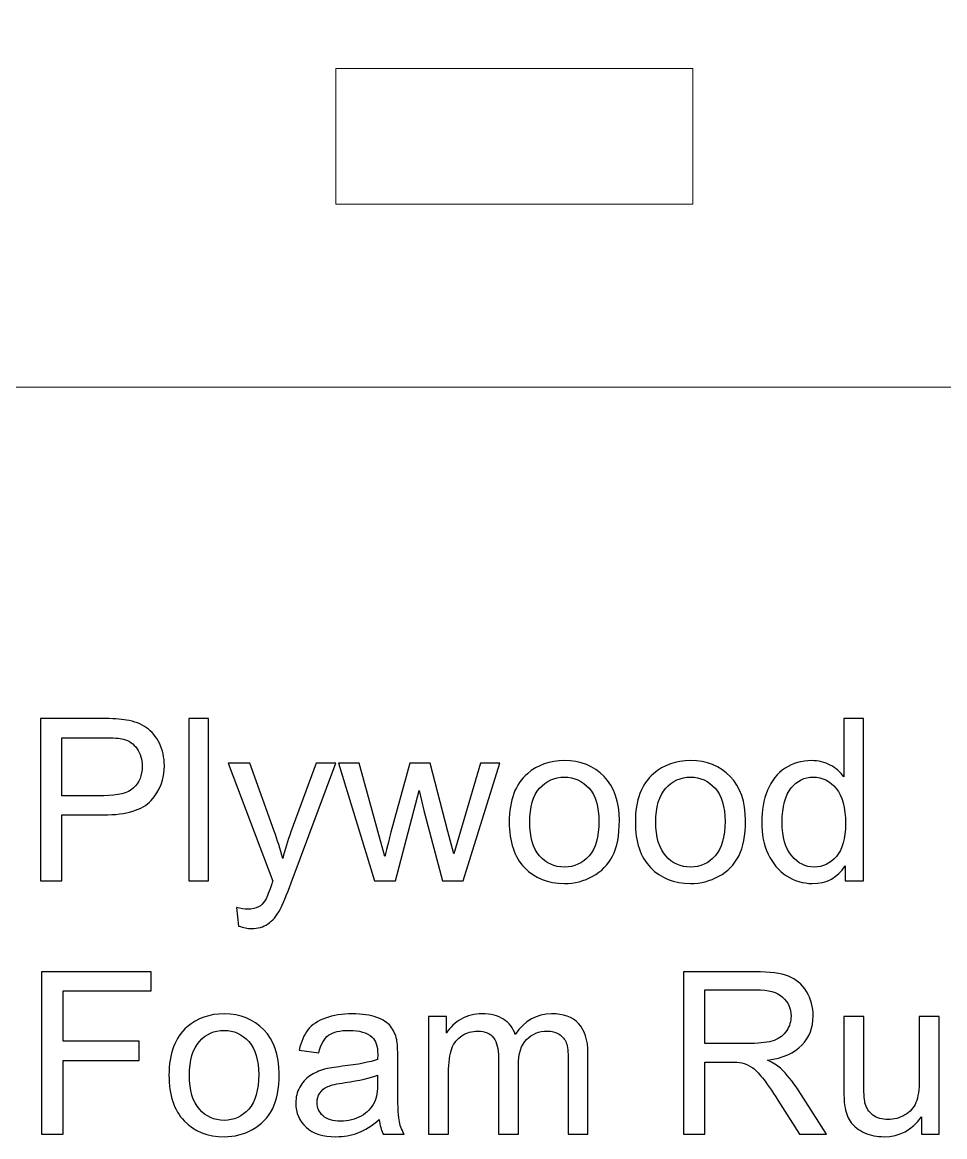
# Model space of a CAD drawing. Header units: millimetres. Extents: x -148 to 148, y -142 to 147.
# Drawn here: x -122.51 to -96.68, y -115.51 to -84.29 of the extents above; entities that cross this region are included whole.
import ezdxf

# ---------------------------------------------------------------- set-up
doc = ezdxf.new("R2010")
doc.units = ezdxf.units.MM
doc.header["$MEASUREMENT"] = 0
doc.layers.add('Ebene 1', color=7, linetype='Continuous')

msp = doc.modelspace()

# ---------------------------------------------------------------- linework, layer by layer
at = {"layer": 'Ebene 1', "color": 250, "lineweight": 20}
msp.add_lwpolyline([(-113.7372, -89.3895), (-103.7372, -89.3895), (-103.7372, -85.5895), (-113.7372, -85.5895), (-113.7372, -89.3895)], close=True, dxfattribs=at)
msp.add_open_spline([(-147.5372, 25.482), (-147.5372, 25.482), (-53.7372, 25.482), (-53.7372, 25.482), (-53.7372, 25.482), (-53.7372, 25.482), (-53.7372, 5.482), (-53.7372, 5.482), (-53.7372, 5.482), (-53.7372, 5.482), (-49.9372, 5.482), (-49.9372, 5.482), (-49.9372, 5.482), (-49.9372, 5.482), (-49.9372, -14.518), (-49.9372, -14.518), (-49.9372, -14.518), (-49.9372, -14.518), (-53.7372, -14.518), (-53.7372, -14.518), (-53.7372, -14.518), (-53.7372, -14.518), (-53.7372, -34.518), (-53.7372, -34.518), (-53.7372, -34.518), (-53.7372, -34.518), (-49.9372, -34.518), (-49.9372, -34.518), (-49.9372, -34.518), (-49.9372, -34.518), (-49.9372, -54.518), (-49.9372, -54.518), (-49.9372, -54.518), (-49.9372, -54.518), (-53.7372, -54.518), (-53.7372, -54.518), (-53.7372, -54.518), (-53.7372, -54.518), (-53.7372, -74.518), (-53.7372, -74.518), (-53.7372, -74.518), (-53.7372, -74.518), (-49.9372, -74.518), (-49.9372, -74.518), (-49.9372, -74.518), (-49.9372, -74.518), (-49.9372, -94.518), (-49.9372, -94.518), (-49.9372, -94.518), (-49.9372, -94.518), (-143.7372, -94.518), (-143.7372, -94.518), (-143.7372, -94.518), (-143.7372, -94.518), (-143.7372, -74.518), (-143.7372, -74.518), (-143.7372, -74.518), (-143.7372, -74.518), (-147.5372, -74.518), (-147.5372, -74.518), (-147.5372, -74.518), (-147.5372, -74.518), (-147.5372, -54.518), (-147.5372, -54.518), (-147.5372, -54.518), (-147.5372, -54.518), (-143.7372, -54.518), (-143.7372, -54.518), (-143.7372, -54.518), (-143.7372, -54.518), (-143.7372, -34.518), (-143.7372, -34.518), (-143.7372, -34.518), (-143.7372, -34.518), (-147.5372, -34.518), (-147.5372, -34.518), (-147.5372, -34.518), (-147.5372, -34.518), (-147.5372, -14.518), (-147.5372, -14.518), (-147.5372, -14.518), (-147.5372, -14.518), (-143.7372, -14.518), (-143.7372, -14.518), (-143.7372, -14.518), (-143.7372, -14.518), (-143.7372, 5.482), (-143.7372, 5.482), (-143.7372, 5.482), (-143.7372, 5.482), (-147.5372, 5.482), (-147.5372, 5.482), (-147.5372, 5.482), (-147.5372, 5.482), (-147.5372, 25.482), (-147.5372, 25.482)], degree=3, knots=[0, 0, 0, 0, 0.04, 0.04, 0.04, 0.04, 0.08, 0.08, 0.08, 0.08, 0.12, 0.12, 0.12, 0.12, 0.16, 0.16, 0.16, 0.16, 0.2, 0.2, 0.2, 0.2, 0.24, 0.24, 0.24, 0.24, 0.28, 0.28, 0.28, 0.28, 0.32, 0.32, 0.32, 0.32, 0.36, 0.36, 0.36, 0.36, 0.4, 0.4, 0.4, 0.4, 0.44, 0.44, 0.44, 0.44, 0.48, 0.48, 0.48, 0.48, 0.52, 0.52, 0.52, 0.52, 0.56, 0.56, 0.56, 0.56, 0.6, 0.6, 0.6, 0.6, 0.64, 0.64, 0.64, 0.64, 0.68, 0.68, 0.68, 0.68, 0.72, 0.72, 0.72, 0.72, 0.76, 0.76, 0.76, 0.76, 0.8, 0.8, 0.8, 0.8, 0.84, 0.84, 0.84, 0.84, 0.88, 0.88, 0.88, 0.88, 0.92, 0.92, 0.92, 0.92, 1, 1, 1, 1], dxfattribs=at)
at = {"layer": 'Ebene 1', "color": 250}
for points, knots in [([(-122.0052, -108.3436), (-122.0052, -108.3436), (-122.0052, -103.7981), (-122.0052, -103.7981), (-122.0052, -103.7981), (-122.0052, -103.7981), (-120.2907, -103.7981), (-120.2907, -103.7981), (-120.2907, -103.7981), (-119.9891, -103.7981), (-119.7583, -103.8129), (-119.5996, -103.8414), (-119.5996, -103.8414), (-119.3763, -103.8785), (-119.189, -103.9494), (-119.0376, -104.0542), (-119.0376, -104.0542), (-118.8873, -104.1579), (-118.7656, -104.305), (-118.6736, -104.4923), (-118.6736, -104.4923), (-118.5815, -104.6807), (-118.536, -104.8871), (-118.536, -105.1125), (-118.536, -105.1125), (-118.536, -105.4988), (-118.6587, -105.8269), (-118.9043, -106.0946), (-118.9043, -106.0946), (-119.1509, -106.3613), (-119.5954, -106.4957), (-120.2378, -106.4957), (-120.2378, -106.4957), (-120.2378, -106.4957), (-121.4041, -106.4957), (-121.4041, -106.4957), (-121.4041, -106.4957), (-121.4041, -106.4957), (-121.4041, -108.3436), (-121.4041, -108.3436), (-121.4041, -108.3436), (-121.4041, -108.3436), (-122.0052, -108.3436), (-122.0052, -108.3436)], [0, 0, 0, 0, 0.0833333, 0.0833333, 0.0833333, 0.0833333, 0.1666667, 0.1666667, 0.1666667, 0.1666667, 0.25, 0.25, 0.25, 0.25, 0.3333333, 0.3333333, 0.3333333, 0.3333333, 0.4166667, 0.4166667, 0.4166667, 0.4166667, 0.5, 0.5, 0.5, 0.5, 0.5833333, 0.5833333, 0.5833333, 0.5833333, 0.6666667, 0.6666667, 0.6666667, 0.6666667, 0.75, 0.75, 0.75, 0.75, 0.8333333, 0.8333333, 0.8333333, 0.8333333, 1, 1, 1, 1]), ([(-117.8533, -108.3436), (-117.8533, -108.3436), (-117.8533, -103.7981), (-117.8533, -103.7981), (-117.8533, -103.7981), (-117.8533, -103.7981), (-117.2956, -103.7981), (-117.2956, -103.7981), (-117.2956, -103.7981), (-117.2956, -103.7981), (-117.2956, -108.3436), (-117.2956, -108.3436), (-117.2956, -108.3436), (-117.2956, -108.3436), (-117.8533, -108.3436), (-117.8533, -108.3436)], [0, 0, 0, 0, 0.2, 0.2, 0.2, 0.2, 0.4, 0.4, 0.4, 0.4, 0.6, 0.6, 0.6, 0.6, 1, 1, 1, 1]), ([(-99.4699, -108.3436), (-99.4699, -108.3436), (-99.4699, -107.9277), (-99.4699, -107.9277), (-99.4699, -107.9277), (-99.6784, -108.2547), (-99.9853, -108.4177), (-100.3906, -108.4177), (-100.3906, -108.4177), (-100.6531, -108.4177), (-100.8944, -108.3457), (-101.1145, -108.2007), (-101.1145, -108.2007), (-101.3347, -108.0568), (-101.5051, -107.8546), (-101.6268, -107.5943), (-101.6268, -107.5943), (-101.7474, -107.335), (-101.8077, -107.0376), (-101.8077, -106.7), (-101.8077, -106.7), (-101.8077, -106.3719), (-101.7527, -106.0735), (-101.6437, -105.8057), (-101.6437, -105.8057), (-101.5336, -105.538), (-101.3696, -105.3326), (-101.1505, -105.1908), (-101.1505, -105.1908), (-100.9314, -105.0479), (-100.6859, -104.976), (-100.415, -104.976), (-100.415, -104.976), (-100.2171, -104.976), (-100.0403, -105.0183), (-99.8858, -105.1019), (-99.8858, -105.1019), (-99.7302, -105.1855), (-99.6043, -105.2945), (-99.5069, -105.4289), (-99.5069, -105.4289), (-99.5069, -105.4289), (-99.5069, -103.7981), (-99.5069, -103.7981), (-99.5069, -103.7981), (-99.5069, -103.7981), (-98.9524, -103.7981), (-98.9524, -103.7981), (-98.9524, -103.7981), (-98.9524, -103.7981), (-98.9524, -108.3436), (-98.9524, -108.3436), (-98.9524, -108.3436), (-98.9524, -108.3436), (-99.4699, -108.3436), (-99.4699, -108.3436)], [0, 0, 0, 0, 0.0666667, 0.0666667, 0.0666667, 0.0666667, 0.1333333, 0.1333333, 0.1333333, 0.1333333, 0.2, 0.2, 0.2, 0.2, 0.2666667, 0.2666667, 0.2666667, 0.2666667, 0.3333333, 0.3333333, 0.3333333, 0.3333333, 0.4, 0.4, 0.4, 0.4, 0.4666667, 0.4666667, 0.4666667, 0.4666667, 0.5333333, 0.5333333, 0.5333333, 0.5333333, 0.6, 0.6, 0.6, 0.6, 0.6666667, 0.6666667, 0.6666667, 0.6666667, 0.7333333, 0.7333333, 0.7333333, 0.7333333, 0.8, 0.8, 0.8, 0.8, 0.8666667, 0.8666667, 0.8666667, 0.8666667, 1, 1, 1, 1]), ([(-121.4041, -105.9592), (-121.4041, -105.9592), (-120.2282, -105.9592), (-120.2282, -105.9592), (-120.2282, -105.9592), (-119.8398, -105.9592), (-119.5636, -105.8872), (-119.4006, -105.7422), (-119.4006, -105.7422), (-119.2376, -105.5972), (-119.1562, -105.394), (-119.1562, -105.1316), (-119.1562, -105.1316), (-119.1562, -104.9411), (-119.2038, -104.7781), (-119.3001, -104.6426), (-119.3001, -104.6426), (-119.3964, -104.5071), (-119.5223, -104.4182), (-119.68, -104.3748), (-119.68, -104.3748), (-119.7816, -104.3484), (-119.9679, -104.3346), (-120.2409, -104.3346), (-120.2409, -104.3346), (-120.2409, -104.3346), (-121.4041, -104.3346), (-121.4041, -104.3346), (-121.4041, -104.3346), (-121.4041, -104.3346), (-121.4041, -105.9592), (-121.4041, -105.9592)], [0, 0, 0, 0, 0.1111111, 0.1111111, 0.1111111, 0.1111111, 0.2222222, 0.2222222, 0.2222222, 0.2222222, 0.3333333, 0.3333333, 0.3333333, 0.3333333, 0.4444444, 0.4444444, 0.4444444, 0.4444444, 0.5555556, 0.5555556, 0.5555556, 0.5555556, 0.6666667, 0.6666667, 0.6666667, 0.6666667, 0.7777778, 0.7777778, 0.7777778, 0.7777778, 1, 1, 1, 1]), ([(-116.4552, -109.6115), (-116.4552, -109.6115), (-116.5176, -109.0876), (-116.5176, -109.0876), (-116.5176, -109.0876), (-116.3949, -109.1204), (-116.289, -109.1374), (-116.198, -109.1374), (-116.198, -109.1374), (-116.0742, -109.1374), (-115.9747, -109.1162), (-115.9006, -109.0749), (-115.9006, -109.0749), (-115.8255, -109.0336), (-115.7652, -108.9765), (-115.7175, -108.9013), (-115.7175, -108.9013), (-115.6816, -108.8463), (-115.6255, -108.7077), (-115.5471, -108.4865), (-115.5471, -108.4865), (-115.5366, -108.4547), (-115.5196, -108.4103), (-115.4974, -108.35), (-115.4974, -108.35), (-115.4974, -108.35), (-116.7462, -105.0511), (-116.7462, -105.0511), (-116.7462, -105.0511), (-116.7462, -105.0511), (-116.1451, -105.0511), (-116.1451, -105.0511), (-116.1451, -105.0511), (-116.1451, -105.0511), (-115.4593, -106.9572), (-115.4593, -106.9572), (-115.4593, -106.9572), (-115.3715, -107.1995), (-115.291, -107.4535), (-115.2212, -107.7202), (-115.2212, -107.7202), (-115.1566, -107.4641), (-115.0804, -107.2144), (-114.9915, -106.9699), (-114.9915, -106.9699), (-114.9915, -106.9699), (-114.2877, -105.0511), (-114.2877, -105.0511), (-114.2877, -105.0511), (-114.2877, -105.0511), (-113.73, -105.0511), (-113.73, -105.0511), (-113.73, -105.0511), (-113.73, -105.0511), (-114.982, -108.3997), (-114.982, -108.3997), (-114.982, -108.3997), (-115.1164, -108.7616), (-115.2212, -109.0104), (-115.2953, -109.1469), (-115.2953, -109.1469), (-115.3947, -109.331), (-115.508, -109.4654), (-115.636, -109.5512), (-115.636, -109.5512), (-115.7652, -109.6369), (-115.9176, -109.6803), (-116.0954, -109.6803), (-116.0954, -109.6803), (-116.2033, -109.6803), (-116.3229, -109.657), (-116.4552, -109.6115)], [0, 0, 0, 0, 0.0526316, 0.0526316, 0.0526316, 0.0526316, 0.1052632, 0.1052632, 0.1052632, 0.1052632, 0.1578947, 0.1578947, 0.1578947, 0.1578947, 0.2105263, 0.2105263, 0.2105263, 0.2105263, 0.2631579, 0.2631579, 0.2631579, 0.2631579, 0.3157895, 0.3157895, 0.3157895, 0.3157895, 0.3684211, 0.3684211, 0.3684211, 0.3684211, 0.4210526, 0.4210526, 0.4210526, 0.4210526, 0.4736842, 0.4736842, 0.4736842, 0.4736842, 0.5263158, 0.5263158, 0.5263158, 0.5263158, 0.5789474, 0.5789474, 0.5789474, 0.5789474, 0.6315789, 0.6315789, 0.6315789, 0.6315789, 0.6842105, 0.6842105, 0.6842105, 0.6842105, 0.7368421, 0.7368421, 0.7368421, 0.7368421, 0.7894737, 0.7894737, 0.7894737, 0.7894737, 0.8421053, 0.8421053, 0.8421053, 0.8421053, 0.8947368, 0.8947368, 0.8947368, 0.8947368, 1, 1, 1, 1]), ([(-112.6473, -108.3436), (-112.6473, -108.3436), (-113.6548, -105.0511), (-113.6548, -105.0511), (-113.6548, -105.0511), (-113.6548, -105.0511), (-113.0781, -105.0511), (-113.0781, -105.0511), (-113.0781, -105.0511), (-113.0781, -105.0511), (-112.5542, -106.9519), (-112.5542, -106.9519), (-112.5542, -106.9519), (-112.5542, -106.9519), (-112.3594, -107.6589), (-112.3594, -107.6589), (-112.3594, -107.6589), (-112.351, -107.6229), (-112.2938, -107.3964), (-112.1891, -106.9794), (-112.1891, -106.9794), (-112.1891, -106.9794), (-111.6652, -105.0511), (-111.6652, -105.0511), (-111.6652, -105.0511), (-111.6652, -105.0511), (-111.0916, -105.0511), (-111.0916, -105.0511), (-111.0916, -105.0511), (-111.0916, -105.0511), (-110.5984, -106.9604), (-110.5984, -106.9604), (-110.5984, -106.9604), (-110.5984, -106.9604), (-110.4333, -107.5901), (-110.4333, -107.5901), (-110.4333, -107.5901), (-110.4333, -107.5901), (-110.2449, -106.954), (-110.2449, -106.954), (-110.2449, -106.954), (-110.2449, -106.954), (-109.6808, -105.0511), (-109.6808, -105.0511), (-109.6808, -105.0511), (-109.6808, -105.0511), (-109.1379, -105.0511), (-109.1379, -105.0511), (-109.1379, -105.0511), (-109.1379, -105.0511), (-110.1676, -108.3436), (-110.1676, -108.3436), (-110.1676, -108.3436), (-110.1676, -108.3436), (-110.7465, -108.3436), (-110.7465, -108.3436), (-110.7465, -108.3436), (-110.7465, -108.3436), (-111.2704, -106.3719), (-111.2704, -106.3719), (-111.2704, -106.3719), (-111.2704, -106.3719), (-111.3985, -105.8099), (-111.3985, -105.8099), (-111.3985, -105.8099), (-111.3985, -105.8099), (-112.0642, -108.3436), (-112.0642, -108.3436), (-112.0642, -108.3436), (-112.0642, -108.3436), (-112.6473, -108.3436), (-112.6473, -108.3436)], [0, 0, 0, 0, 0.0526316, 0.0526316, 0.0526316, 0.0526316, 0.1052632, 0.1052632, 0.1052632, 0.1052632, 0.1578947, 0.1578947, 0.1578947, 0.1578947, 0.2105263, 0.2105263, 0.2105263, 0.2105263, 0.2631579, 0.2631579, 0.2631579, 0.2631579, 0.3157895, 0.3157895, 0.3157895, 0.3157895, 0.3684211, 0.3684211, 0.3684211, 0.3684211, 0.4210526, 0.4210526, 0.4210526, 0.4210526, 0.4736842, 0.4736842, 0.4736842, 0.4736842, 0.5263158, 0.5263158, 0.5263158, 0.5263158, 0.5789474, 0.5789474, 0.5789474, 0.5789474, 0.6315789, 0.6315789, 0.6315789, 0.6315789, 0.6842105, 0.6842105, 0.6842105, 0.6842105, 0.7368421, 0.7368421, 0.7368421, 0.7368421, 0.7894737, 0.7894737, 0.7894737, 0.7894737, 0.8421053, 0.8421053, 0.8421053, 0.8421053, 0.8947368, 0.8947368, 0.8947368, 0.8947368, 1, 1, 1, 1]), ([(-108.8775, -106.6968), (-108.8775, -106.0872), (-108.7082, -105.6353), (-108.3684, -105.3422), (-108.3684, -105.3422), (-108.0859, -105.0987), (-107.7408, -104.976), (-107.3334, -104.976), (-107.3334, -104.976), (-106.8804, -104.976), (-106.51, -105.1241), (-106.2232, -105.4215), (-106.2232, -105.4215), (-105.9353, -105.7179), (-105.7924, -106.1274), (-105.7924, -106.6503), (-105.7924, -106.6503), (-105.7924, -107.0747), (-105.8559, -107.408), (-105.9829, -107.6504), (-105.9829, -107.6504), (-106.1099, -107.8938), (-106.2952, -108.0822), (-106.5375, -108.2166), (-106.5375, -108.2166), (-106.7809, -108.351), (-107.0455, -108.4177), (-107.3334, -108.4177), (-107.3334, -108.4177), (-107.7938, -108.4177), (-108.1663, -108.2706), (-108.451, -107.9742), (-108.451, -107.9742), (-108.7357, -107.679), (-108.8775, -107.2535), (-108.8775, -106.6968)], [0, 0, 0, 0, 0.1, 0.1, 0.1, 0.1, 0.2, 0.2, 0.2, 0.2, 0.3, 0.3, 0.3, 0.3, 0.4, 0.4, 0.4, 0.4, 0.5, 0.5, 0.5, 0.5, 0.6, 0.6, 0.6, 0.6, 0.7, 0.7, 0.7, 0.7, 0.8, 0.8, 0.8, 0.8, 1, 1, 1, 1]), ([(-105.3458, -106.6968), (-105.3458, -106.0872), (-105.1765, -105.6353), (-104.8367, -105.3422), (-104.8367, -105.3422), (-104.5542, -105.0987), (-104.2091, -104.976), (-103.8017, -104.976), (-103.8017, -104.976), (-103.3487, -104.976), (-102.9783, -105.1241), (-102.6915, -105.4215), (-102.6915, -105.4215), (-102.4036, -105.7179), (-102.2607, -106.1274), (-102.2607, -106.6503), (-102.2607, -106.6503), (-102.2607, -107.0747), (-102.3242, -107.408), (-102.4512, -107.6504), (-102.4512, -107.6504), (-102.5782, -107.8938), (-102.7635, -108.0822), (-103.0058, -108.2166), (-103.0058, -108.2166), (-103.2492, -108.351), (-103.5138, -108.4177), (-103.8017, -108.4177), (-103.8017, -108.4177), (-104.2621, -108.4177), (-104.6346, -108.2706), (-104.9193, -107.9742), (-104.9193, -107.9742), (-105.204, -107.679), (-105.3458, -107.2535), (-105.3458, -106.6968)], [0, 0, 0, 0, 0.1, 0.1, 0.1, 0.1, 0.2, 0.2, 0.2, 0.2, 0.3, 0.3, 0.3, 0.3, 0.4, 0.4, 0.4, 0.4, 0.5, 0.5, 0.5, 0.5, 0.6, 0.6, 0.6, 0.6, 0.7, 0.7, 0.7, 0.7, 0.8, 0.8, 0.8, 0.8, 1, 1, 1, 1]), ([(-108.3039, -106.6968), (-108.3039, -107.1191), (-108.2118, -107.4345), (-108.0276, -107.644), (-108.0276, -107.644), (-107.8435, -107.8546), (-107.6117, -107.9594), (-107.3334, -107.9594), (-107.3334, -107.9594), (-107.0561, -107.9594), (-106.8254, -107.8536), (-106.6412, -107.643), (-106.6412, -107.643), (-106.4581, -107.4324), (-106.3661, -107.1106), (-106.3661, -106.6788), (-106.3661, -106.6788), (-106.3661, -106.2714), (-106.4581, -105.9623), (-106.6433, -105.7528), (-106.6433, -105.7528), (-106.8286, -105.5432), (-107.0582, -105.4385), (-107.3334, -105.4385), (-107.3334, -105.4385), (-107.6117, -105.4385), (-107.8435, -105.5432), (-108.0276, -105.7517), (-108.0276, -105.7517), (-108.2118, -105.9602), (-108.3039, -106.2756), (-108.3039, -106.6968)], [0, 0, 0, 0, 0.1111111, 0.1111111, 0.1111111, 0.1111111, 0.2222222, 0.2222222, 0.2222222, 0.2222222, 0.3333333, 0.3333333, 0.3333333, 0.3333333, 0.4444444, 0.4444444, 0.4444444, 0.4444444, 0.5555556, 0.5555556, 0.5555556, 0.5555556, 0.6666667, 0.6666667, 0.6666667, 0.6666667, 0.7777778, 0.7777778, 0.7777778, 0.7777778, 1, 1, 1, 1]), ([(-104.7722, -106.6968), (-104.7722, -107.1191), (-104.6801, -107.4345), (-104.4959, -107.644), (-104.4959, -107.644), (-104.3118, -107.8546), (-104.08, -107.9594), (-103.8017, -107.9594), (-103.8017, -107.9594), (-103.5244, -107.9594), (-103.2937, -107.8536), (-103.1095, -107.643), (-103.1095, -107.643), (-102.9264, -107.4324), (-102.8344, -107.1106), (-102.8344, -106.6788), (-102.8344, -106.6788), (-102.8344, -106.2714), (-102.9264, -105.9623), (-103.1116, -105.7528), (-103.1116, -105.7528), (-103.2969, -105.5432), (-103.5265, -105.4385), (-103.8017, -105.4385), (-103.8017, -105.4385), (-104.08, -105.4385), (-104.3118, -105.5432), (-104.4959, -105.7517), (-104.4959, -105.7517), (-104.6801, -105.9602), (-104.7722, -106.2756), (-104.7722, -106.6968)], [0, 0, 0, 0, 0.1111111, 0.1111111, 0.1111111, 0.1111111, 0.2222222, 0.2222222, 0.2222222, 0.2222222, 0.3333333, 0.3333333, 0.3333333, 0.3333333, 0.4444444, 0.4444444, 0.4444444, 0.4444444, 0.5555556, 0.5555556, 0.5555556, 0.5555556, 0.6666667, 0.6666667, 0.6666667, 0.6666667, 0.7777778, 0.7777778, 0.7777778, 0.7777778, 1, 1, 1, 1]), ([(-101.2341, -106.7), (-101.2341, -107.1223), (-101.1452, -107.4377), (-100.9674, -107.6462), (-100.9674, -107.6462), (-100.7896, -107.8546), (-100.5801, -107.9594), (-100.3377, -107.9594), (-100.3377, -107.9594), (-100.0943, -107.9594), (-99.8869, -107.8589), (-99.7165, -107.6599), (-99.7165, -107.6599), (-99.5461, -107.4609), (-99.4604, -107.1561), (-99.4604, -106.7466), (-99.4604, -106.7466), (-99.4604, -106.2957), (-99.5471, -105.9655), (-99.7207, -105.7549), (-99.7207, -105.7549), (-99.8943, -105.5432), (-100.1081, -105.4385), (-100.3631, -105.4385), (-100.3631, -105.4385), (-100.6108, -105.4385), (-100.8182, -105.5401), (-100.9844, -105.7422), (-100.9844, -105.7422), (-101.1505, -105.9444), (-101.2341, -106.264), (-101.2341, -106.7)], [0, 0, 0, 0, 0.1111111, 0.1111111, 0.1111111, 0.1111111, 0.2222222, 0.2222222, 0.2222222, 0.2222222, 0.3333333, 0.3333333, 0.3333333, 0.3333333, 0.4444444, 0.4444444, 0.4444444, 0.4444444, 0.5555556, 0.5555556, 0.5555556, 0.5555556, 0.6666667, 0.6666667, 0.6666667, 0.6666667, 0.7777778, 0.7777778, 0.7777778, 0.7777778, 1, 1, 1, 1])]:
    msp.add_open_spline(points, degree=3, knots=knots, dxfattribs=at)
at = {"layer": 'Ebene 1', "color": 242}
for points, knots in [([(-121.9745, -115.4376), (-121.9745, -115.4376), (-121.9745, -110.8921), (-121.9745, -110.8921), (-121.9745, -110.8921), (-121.9745, -110.8921), (-118.9074, -110.8921), (-118.9074, -110.8921), (-118.9074, -110.8921), (-118.9074, -110.8921), (-118.9074, -111.4286), (-118.9074, -111.4286), (-118.9074, -111.4286), (-118.9074, -111.4286), (-121.3723, -111.4286), (-121.3723, -111.4286), (-121.3723, -111.4286), (-121.3723, -111.4286), (-121.3723, -112.8362), (-121.3723, -112.8362), (-121.3723, -112.8362), (-121.3723, -112.8362), (-119.2398, -112.8362), (-119.2398, -112.8362), (-119.2398, -112.8362), (-119.2398, -112.8362), (-119.2398, -113.3728), (-119.2398, -113.3728), (-119.2398, -113.3728), (-119.2398, -113.3728), (-121.3723, -113.3728), (-121.3723, -113.3728), (-121.3723, -113.3728), (-121.3723, -113.3728), (-121.3723, -115.4376), (-121.3723, -115.4376), (-121.3723, -115.4376), (-121.3723, -115.4376), (-121.9745, -115.4376), (-121.9745, -115.4376)], [0, 0, 0, 0, 0.0909091, 0.0909091, 0.0909091, 0.0909091, 0.1818182, 0.1818182, 0.1818182, 0.1818182, 0.2727273, 0.2727273, 0.2727273, 0.2727273, 0.3636364, 0.3636364, 0.3636364, 0.3636364, 0.4545455, 0.4545455, 0.4545455, 0.4545455, 0.5454545, 0.5454545, 0.5454545, 0.5454545, 0.6363636, 0.6363636, 0.6363636, 0.6363636, 0.7272727, 0.7272727, 0.7272727, 0.7272727, 0.8181818, 0.8181818, 0.8181818, 0.8181818, 1, 1, 1, 1]), ([(-103.9997, -115.4376), (-103.9997, -115.4376), (-103.9997, -110.8921), (-103.9997, -110.8921), (-103.9997, -110.8921), (-103.9997, -110.8921), (-101.9846, -110.8921), (-101.9846, -110.8921), (-101.9846, -110.8921), (-101.5793, -110.8921), (-101.2713, -110.9333), (-101.0607, -111.0148), (-101.0607, -111.0148), (-100.8501, -111.0963), (-100.6818, -111.2402), (-100.5548, -111.4466), (-100.5548, -111.4466), (-100.4288, -111.6541), (-100.3664, -111.8827), (-100.3664, -112.1324), (-100.3664, -112.1324), (-100.3664, -112.4552), (-100.4701, -112.7261), (-100.6797, -112.9473), (-100.6797, -112.9473), (-100.8882, -113.1685), (-101.211, -113.3093), (-101.647, -113.3696), (-101.647, -113.3696), (-101.4872, -113.4458), (-101.3665, -113.521), (-101.284, -113.5961), (-101.284, -113.5961), (-101.1083, -113.757), (-100.9421, -113.9591), (-100.7844, -114.2004), (-100.7844, -114.2004), (-100.7844, -114.2004), (-99.9939, -115.4376), (-99.9939, -115.4376), (-99.9939, -115.4376), (-99.9939, -115.4376), (-100.7506, -115.4376), (-100.7506, -115.4376), (-100.7506, -115.4376), (-100.7506, -115.4376), (-101.3517, -114.4914), (-101.3517, -114.4914), (-101.3517, -114.4914), (-101.5274, -114.2195), (-101.6724, -114.0099), (-101.7867, -113.866), (-101.7867, -113.866), (-101.8999, -113.721), (-102.0015, -113.6194), (-102.0915, -113.5622), (-102.0915, -113.5622), (-102.1814, -113.504), (-102.2725, -113.4638), (-102.3656, -113.4405), (-102.3656, -113.4405), (-102.4344, -113.4268), (-102.5455, -113.4194), (-102.7011, -113.4194), (-102.7011, -113.4194), (-102.7011, -113.4194), (-103.3985, -113.4194), (-103.3985, -113.4194), (-103.3985, -113.4194), (-103.3985, -113.4194), (-103.3985, -115.4376), (-103.3985, -115.4376), (-103.3985, -115.4376), (-103.3985, -115.4376), (-103.9997, -115.4376), (-103.9997, -115.4376)], [0, 0, 0, 0, 0.05, 0.05, 0.05, 0.05, 0.1, 0.1, 0.1, 0.1, 0.15, 0.15, 0.15, 0.15, 0.2, 0.2, 0.2, 0.2, 0.25, 0.25, 0.25, 0.25, 0.3, 0.3, 0.3, 0.3, 0.35, 0.35, 0.35, 0.35, 0.4, 0.4, 0.4, 0.4, 0.45, 0.45, 0.45, 0.45, 0.5, 0.5, 0.5, 0.5, 0.55, 0.55, 0.55, 0.55, 0.6, 0.6, 0.6, 0.6, 0.65, 0.65, 0.65, 0.65, 0.7, 0.7, 0.7, 0.7, 0.75, 0.75, 0.75, 0.75, 0.8, 0.8, 0.8, 0.8, 0.85, 0.85, 0.85, 0.85, 0.9, 0.9, 0.9, 0.9, 1, 1, 1, 1]), ([(-103.3985, -112.8987), (-103.3985, -112.8987), (-102.1052, -112.8987), (-102.1052, -112.8987), (-102.1052, -112.8987), (-101.8311, -112.8987), (-101.6152, -112.8701), (-101.4607, -112.8129), (-101.4607, -112.8129), (-101.3051, -112.7558), (-101.1877, -112.6648), (-101.1072, -112.5399), (-101.1072, -112.5399), (-101.0268, -112.415), (-100.9866, -112.2795), (-100.9866, -112.1324), (-100.9866, -112.1324), (-100.9866, -111.9176), (-101.0638, -111.7408), (-101.2205, -111.6022), (-101.2205, -111.6022), (-101.3761, -111.4636), (-101.6226, -111.3948), (-101.9603, -111.3948), (-101.9603, -111.3948), (-101.9603, -111.3948), (-103.3985, -111.3948), (-103.3985, -111.3948), (-103.3985, -111.3948), (-103.3985, -111.3948), (-103.3985, -112.8987), (-103.3985, -112.8987)], [0, 0, 0, 0, 0.1111111, 0.1111111, 0.1111111, 0.1111111, 0.2222222, 0.2222222, 0.2222222, 0.2222222, 0.3333333, 0.3333333, 0.3333333, 0.3333333, 0.4444444, 0.4444444, 0.4444444, 0.4444444, 0.5555556, 0.5555556, 0.5555556, 0.5555556, 0.6666667, 0.6666667, 0.6666667, 0.6666667, 0.7777778, 0.7777778, 0.7777778, 0.7777778, 1, 1, 1, 1]), ([(-118.4058, -113.7908), (-118.4058, -113.1812), (-118.2365, -112.7293), (-117.8967, -112.4362), (-117.8967, -112.4362), (-117.6142, -112.1927), (-117.2691, -112.07), (-116.8617, -112.07), (-116.8617, -112.07), (-116.4087, -112.07), (-116.0383, -112.2181), (-115.7515, -112.5155), (-115.7515, -112.5155), (-115.4636, -112.8119), (-115.3207, -113.2214), (-115.3207, -113.7443), (-115.3207, -113.7443), (-115.3207, -114.1687), (-115.3842, -114.502), (-115.5112, -114.7444), (-115.5112, -114.7444), (-115.6382, -114.9878), (-115.8235, -115.1762), (-116.0658, -115.3106), (-116.0658, -115.3106), (-116.3092, -115.445), (-116.5738, -115.5117), (-116.8617, -115.5117), (-116.8617, -115.5117), (-117.3221, -115.5117), (-117.6946, -115.3646), (-117.9793, -115.0682), (-117.9793, -115.0682), (-118.264, -114.773), (-118.4058, -114.3475), (-118.4058, -113.7908)], [0, 0, 0, 0, 0.1, 0.1, 0.1, 0.1, 0.2, 0.2, 0.2, 0.2, 0.3, 0.3, 0.3, 0.3, 0.4, 0.4, 0.4, 0.4, 0.5, 0.5, 0.5, 0.5, 0.6, 0.6, 0.6, 0.6, 0.7, 0.7, 0.7, 0.7, 0.8, 0.8, 0.8, 0.8, 1, 1, 1, 1]), ([(-112.5172, -115.0312), (-112.7246, -115.2069), (-112.9236, -115.3307), (-113.1141, -115.4037), (-113.1141, -115.4037), (-113.3056, -115.4757), (-113.511, -115.5117), (-113.73, -115.5117), (-113.73, -115.5117), (-114.092, -115.5117), (-114.3693, -115.4238), (-114.564, -115.2471), (-114.564, -115.2471), (-114.7577, -115.0704), (-114.855, -114.8439), (-114.855, -114.5698), (-114.855, -114.5698), (-114.855, -114.4078), (-114.8191, -114.2607), (-114.745, -114.1274), (-114.745, -114.1274), (-114.6719, -113.994), (-114.5756, -113.8871), (-114.4571, -113.8067), (-114.4571, -113.8067), (-114.3375, -113.7263), (-114.2042, -113.6649), (-114.0549, -113.6236), (-114.0549, -113.6236), (-113.9459, -113.595), (-113.7808, -113.5665), (-113.5596, -113.54), (-113.5596, -113.54), (-113.1088, -113.486), (-112.7765, -113.4225), (-112.5637, -113.3474), (-112.5637, -113.3474), (-112.5616, -113.2712), (-112.5606, -113.2225), (-112.5606, -113.2024), (-112.5606, -113.2024), (-112.5606, -112.9749), (-112.6135, -112.814), (-112.7193, -112.7219), (-112.7193, -112.7219), (-112.8611, -112.5949), (-113.0739, -112.5325), (-113.3543, -112.5325), (-113.3543, -112.5325), (-113.6168, -112.5325), (-113.8105, -112.578), (-113.9364, -112.6701), (-113.9364, -112.6701), (-114.0613, -112.7621), (-114.1534, -112.9251), (-114.2137, -113.159), (-114.2137, -113.159), (-114.2137, -113.159), (-114.7587, -113.0839), (-114.7587, -113.0839), (-114.7587, -113.0839), (-114.709, -112.851), (-114.6275, -112.6616), (-114.5143, -112.5187), (-114.5143, -112.5187), (-114.401, -112.3748), (-114.2359, -112.2637), (-114.0211, -112.1864), (-114.0211, -112.1864), (-113.8062, -112.1091), (-113.5575, -112.07), (-113.2739, -112.07), (-113.2739, -112.07), (-112.9924, -112.07), (-112.7648, -112.1038), (-112.5891, -112.1695), (-112.5891, -112.1695), (-112.4135, -112.2361), (-112.2843, -112.3187), (-112.2007, -112.4192), (-112.2007, -112.4192), (-112.1182, -112.5198), (-112.061, -112.6457), (-112.0272, -112.7992), (-112.0272, -112.7992), (-112.0092, -112.8944), (-111.9997, -113.0659), (-111.9997, -113.3135), (-111.9997, -113.3135), (-111.9997, -113.3135), (-111.9997, -114.0575), (-111.9997, -114.0575), (-111.9997, -114.0575), (-111.9997, -114.5772), (-111.988, -114.9053), (-111.9637, -115.0418), (-111.9637, -115.0418), (-111.9404, -115.1794), (-111.8928, -115.3117), (-111.8229, -115.4376), (-111.8229, -115.4376), (-111.8229, -115.4376), (-112.4061, -115.4376), (-112.4061, -115.4376), (-112.4061, -115.4376), (-112.4632, -115.3222), (-112.5013, -115.1868), (-112.5172, -115.0312)], [0, 0, 0, 0, 0.0357143, 0.0357143, 0.0357143, 0.0357143, 0.0714286, 0.0714286, 0.0714286, 0.0714286, 0.1071429, 0.1071429, 0.1071429, 0.1071429, 0.1428571, 0.1428571, 0.1428571, 0.1428571, 0.1785714, 0.1785714, 0.1785714, 0.1785714, 0.2142857, 0.2142857, 0.2142857, 0.2142857, 0.25, 0.25, 0.25, 0.25, 0.2857143, 0.2857143, 0.2857143, 0.2857143, 0.3214286, 0.3214286, 0.3214286, 0.3214286, 0.3571429, 0.3571429, 0.3571429, 0.3571429, 0.3928571, 0.3928571, 0.3928571, 0.3928571, 0.4285714, 0.4285714, 0.4285714, 0.4285714, 0.4642857, 0.4642857, 0.4642857, 0.4642857, 0.5, 0.5, 0.5, 0.5, 0.5357143, 0.5357143, 0.5357143, 0.5357143, 0.5714286, 0.5714286, 0.5714286, 0.5714286, 0.6071429, 0.6071429, 0.6071429, 0.6071429, 0.6428571, 0.6428571, 0.6428571, 0.6428571, 0.6785714, 0.6785714, 0.6785714, 0.6785714, 0.7142857, 0.7142857, 0.7142857, 0.7142857, 0.75, 0.75, 0.75, 0.75, 0.7857143, 0.7857143, 0.7857143, 0.7857143, 0.8214286, 0.8214286, 0.8214286, 0.8214286, 0.8571429, 0.8571429, 0.8571429, 0.8571429, 0.8928571, 0.8928571, 0.8928571, 0.8928571, 0.9285714, 0.9285714, 0.9285714, 0.9285714, 1, 1, 1, 1]), ([(-111.1339, -115.4376), (-111.1339, -115.4376), (-111.1339, -112.1451), (-111.1339, -112.1451), (-111.1339, -112.1451), (-111.1339, -112.1451), (-110.6354, -112.1451), (-110.6354, -112.1451), (-110.6354, -112.1451), (-110.6354, -112.1451), (-110.6354, -112.6066), (-110.6354, -112.6066), (-110.6354, -112.6066), (-110.5317, -112.4457), (-110.3941, -112.3155), (-110.2227, -112.2181), (-110.2227, -112.2181), (-110.0512, -112.1197), (-109.8554, -112.07), (-109.6364, -112.07), (-109.6364, -112.07), (-109.3929, -112.07), (-109.1929, -112.1208), (-109.0373, -112.2224), (-109.0373, -112.2224), (-108.8807, -112.324), (-108.7706, -112.4647), (-108.7071, -112.6468), (-108.7071, -112.6468), (-108.4457, -112.2626), (-108.1071, -112.07), (-107.6901, -112.07), (-107.6901, -112.07), (-107.3631, -112.07), (-107.1122, -112.161), (-106.9365, -112.342), (-106.9365, -112.342), (-106.7609, -112.5229), (-106.673, -112.8013), (-106.673, -113.177), (-106.673, -113.177), (-106.673, -113.177), (-106.673, -115.4376), (-106.673, -115.4376), (-106.673, -115.4376), (-106.673, -115.4376), (-107.2276, -115.4376), (-107.2276, -115.4376), (-107.2276, -115.4376), (-107.2276, -115.4376), (-107.2276, -113.3633), (-107.2276, -113.3633), (-107.2276, -113.3633), (-107.2276, -113.14), (-107.2456, -112.9791), (-107.2816, -112.8807), (-107.2816, -112.8807), (-107.3186, -112.7833), (-107.3842, -112.7039), (-107.4784, -112.6436), (-107.4784, -112.6436), (-107.5737, -112.5843), (-107.6858, -112.5536), (-107.8139, -112.5536), (-107.8139, -112.5536), (-108.0457, -112.5536), (-108.2372, -112.6309), (-108.3907, -112.7854), (-108.3907, -112.7854), (-108.5431, -112.9389), (-108.6204, -113.1855), (-108.6204, -113.5241), (-108.6204, -113.5241), (-108.6204, -113.5241), (-108.6204, -115.4376), (-108.6204, -115.4376), (-108.6204, -115.4376), (-108.6204, -115.4376), (-109.1781, -115.4376), (-109.1781, -115.4376), (-109.1781, -115.4376), (-109.1781, -115.4376), (-109.1781, -113.2987), (-109.1781, -113.2987), (-109.1781, -113.2987), (-109.1781, -113.05), (-109.2236, -112.8637), (-109.3146, -112.7399), (-109.3146, -112.7399), (-109.4056, -112.6161), (-109.5538, -112.5536), (-109.7612, -112.5536), (-109.7612, -112.5536), (-109.9179, -112.5536), (-110.0629, -112.5949), (-110.1962, -112.6785), (-110.1962, -112.6785), (-110.3296, -112.7611), (-110.4269, -112.8817), (-110.4862, -113.0405), (-110.4862, -113.0405), (-110.5465, -113.2003), (-110.5762, -113.4299), (-110.5762, -113.7294), (-110.5762, -113.7294), (-110.5762, -113.7294), (-110.5762, -115.4376), (-110.5762, -115.4376), (-110.5762, -115.4376), (-110.5762, -115.4376), (-111.1339, -115.4376), (-111.1339, -115.4376)], [0, 0, 0, 0, 0.0344828, 0.0344828, 0.0344828, 0.0344828, 0.0689655, 0.0689655, 0.0689655, 0.0689655, 0.1034483, 0.1034483, 0.1034483, 0.1034483, 0.137931, 0.137931, 0.137931, 0.137931, 0.1724138, 0.1724138, 0.1724138, 0.1724138, 0.2068966, 0.2068966, 0.2068966, 0.2068966, 0.2413793, 0.2413793, 0.2413793, 0.2413793, 0.2758621, 0.2758621, 0.2758621, 0.2758621, 0.3103448, 0.3103448, 0.3103448, 0.3103448, 0.3448276, 0.3448276, 0.3448276, 0.3448276, 0.3793103, 0.3793103, 0.3793103, 0.3793103, 0.4137931, 0.4137931, 0.4137931, 0.4137931, 0.4482759, 0.4482759, 0.4482759, 0.4482759, 0.4827586, 0.4827586, 0.4827586, 0.4827586, 0.5172414, 0.5172414, 0.5172414, 0.5172414, 0.5517241, 0.5517241, 0.5517241, 0.5517241, 0.5862069, 0.5862069, 0.5862069, 0.5862069, 0.6206897, 0.6206897, 0.6206897, 0.6206897, 0.6551724, 0.6551724, 0.6551724, 0.6551724, 0.6896552, 0.6896552, 0.6896552, 0.6896552, 0.7241379, 0.7241379, 0.7241379, 0.7241379, 0.7586207, 0.7586207, 0.7586207, 0.7586207, 0.7931034, 0.7931034, 0.7931034, 0.7931034, 0.8275862, 0.8275862, 0.8275862, 0.8275862, 0.862069, 0.862069, 0.862069, 0.862069, 0.8965517, 0.8965517, 0.8965517, 0.8965517, 0.9310345, 0.9310345, 0.9310345, 0.9310345, 1, 1, 1, 1]), ([(-97.3364, -115.4376), (-97.3364, -115.4376), (-97.3364, -114.9539), (-97.3364, -114.9539), (-97.3364, -114.9539), (-97.5935, -115.3265), (-97.9417, -115.5117), (-98.382, -115.5117), (-98.382, -115.5117), (-98.5757, -115.5117), (-98.7577, -115.4746), (-98.926, -115.4006), (-98.926, -115.4006), (-99.0942, -115.3265), (-99.2191, -115.2323), (-99.3006, -115.1201), (-99.3006, -115.1201), (-99.3832, -115.0069), (-99.4403, -114.8693), (-99.4731, -114.7063), (-99.4731, -114.7063), (-99.4954, -114.5962), (-99.507, -114.4227), (-99.507, -114.1845), (-99.507, -114.1845), (-99.507, -114.1845), (-99.507, -112.1451), (-99.507, -112.1451), (-99.507, -112.1451), (-99.507, -112.1451), (-98.9493, -112.1451), (-98.9493, -112.1451), (-98.9493, -112.1451), (-98.9493, -112.1451), (-98.9493, -113.9707), (-98.9493, -113.9707), (-98.9493, -113.9707), (-98.9493, -114.2628), (-98.9376, -114.4586), (-98.9154, -114.5602), (-98.9154, -114.5602), (-98.8794, -114.7073), (-98.8053, -114.8216), (-98.6921, -114.9063), (-98.6921, -114.9063), (-98.5778, -114.9899), (-98.437, -115.0312), (-98.2698, -115.0312), (-98.2698, -115.0312), (-98.1026, -115.0312), (-97.946, -114.9889), (-97.7988, -114.9031), (-97.7988, -114.9031), (-97.6517, -114.8174), (-97.548, -114.6999), (-97.4877, -114.5528), (-97.4877, -114.5528), (-97.4263, -114.4047), (-97.3956, -114.1898), (-97.3956, -113.9094), (-97.3956, -113.9094), (-97.3956, -113.9094), (-97.3956, -112.1451), (-97.3956, -112.1451), (-97.3956, -112.1451), (-97.3956, -112.1451), (-96.8379, -112.1451), (-96.8379, -112.1451), (-96.8379, -112.1451), (-96.8379, -112.1451), (-96.8379, -115.4376), (-96.8379, -115.4376), (-96.8379, -115.4376), (-96.8379, -115.4376), (-97.3364, -115.4376), (-97.3364, -115.4376)], [0, 0, 0, 0, 0.05, 0.05, 0.05, 0.05, 0.1, 0.1, 0.1, 0.1, 0.15, 0.15, 0.15, 0.15, 0.2, 0.2, 0.2, 0.2, 0.25, 0.25, 0.25, 0.25, 0.3, 0.3, 0.3, 0.3, 0.35, 0.35, 0.35, 0.35, 0.4, 0.4, 0.4, 0.4, 0.45, 0.45, 0.45, 0.45, 0.5, 0.5, 0.5, 0.5, 0.55, 0.55, 0.55, 0.55, 0.6, 0.6, 0.6, 0.6, 0.65, 0.65, 0.65, 0.65, 0.7, 0.7, 0.7, 0.7, 0.75, 0.75, 0.75, 0.75, 0.8, 0.8, 0.8, 0.8, 0.85, 0.85, 0.85, 0.85, 0.9, 0.9, 0.9, 0.9, 1, 1, 1, 1]), ([(-117.8322, -113.7908), (-117.8322, -114.2131), (-117.7401, -114.5285), (-117.5559, -114.738), (-117.5559, -114.738), (-117.3718, -114.9486), (-117.14, -115.0534), (-116.8617, -115.0534), (-116.8617, -115.0534), (-116.5844, -115.0534), (-116.3537, -114.9476), (-116.1695, -114.737), (-116.1695, -114.737), (-115.9864, -114.5264), (-115.8944, -114.2046), (-115.8944, -113.7728), (-115.8944, -113.7728), (-115.8944, -113.3654), (-115.9864, -113.0563), (-116.1716, -112.8468), (-116.1716, -112.8468), (-116.3569, -112.6372), (-116.5865, -112.5325), (-116.8617, -112.5325), (-116.8617, -112.5325), (-117.14, -112.5325), (-117.3718, -112.6372), (-117.5559, -112.8457), (-117.5559, -112.8457), (-117.7401, -113.0542), (-117.8322, -113.3696), (-117.8322, -113.7908)], [0, 0, 0, 0, 0.1111111, 0.1111111, 0.1111111, 0.1111111, 0.2222222, 0.2222222, 0.2222222, 0.2222222, 0.3333333, 0.3333333, 0.3333333, 0.3333333, 0.4444444, 0.4444444, 0.4444444, 0.4444444, 0.5555556, 0.5555556, 0.5555556, 0.5555556, 0.6666667, 0.6666667, 0.6666667, 0.6666667, 0.7777778, 0.7777778, 0.7777778, 0.7777778, 1, 1, 1, 1]), ([(-112.5637, -113.7845), (-112.7669, -113.8681), (-113.0707, -113.9379), (-113.475, -113.9961), (-113.475, -113.9961), (-113.7046, -114.029), (-113.8676, -114.066), (-113.9618, -114.1073), (-113.9618, -114.1073), (-114.0571, -114.1485), (-114.1311, -114.2089), (-114.1819, -114.2893), (-114.1819, -114.2893), (-114.2338, -114.3687), (-114.2603, -114.4565), (-114.2603, -114.5539), (-114.2603, -114.5539), (-114.2603, -114.7031), (-114.2031, -114.8269), (-114.0909, -114.9264), (-114.0909, -114.9264), (-113.9787, -115.0248), (-113.8136, -115.0746), (-113.5967, -115.0746), (-113.5967, -115.0746), (-113.3818, -115.0746), (-113.1903, -115.028), (-113.0231, -114.9338), (-113.0231, -114.9338), (-112.8558, -114.8396), (-112.732, -114.7105), (-112.6537, -114.5475), (-112.6537, -114.5475), (-112.5934, -114.4216), (-112.5637, -114.2353), (-112.5637, -113.9898), (-112.5637, -113.9898), (-112.5637, -113.9898), (-112.5637, -113.7845), (-112.5637, -113.7845)], [0, 0, 0, 0, 0.0909091, 0.0909091, 0.0909091, 0.0909091, 0.1818182, 0.1818182, 0.1818182, 0.1818182, 0.2727273, 0.2727273, 0.2727273, 0.2727273, 0.3636364, 0.3636364, 0.3636364, 0.3636364, 0.4545455, 0.4545455, 0.4545455, 0.4545455, 0.5454545, 0.5454545, 0.5454545, 0.5454545, 0.6363636, 0.6363636, 0.6363636, 0.6363636, 0.7272727, 0.7272727, 0.7272727, 0.7272727, 0.8181818, 0.8181818, 0.8181818, 0.8181818, 1, 1, 1, 1])]:
    msp.add_open_spline(points, degree=3, knots=knots, dxfattribs=at)

doc.saveas('drawing.dxf')
